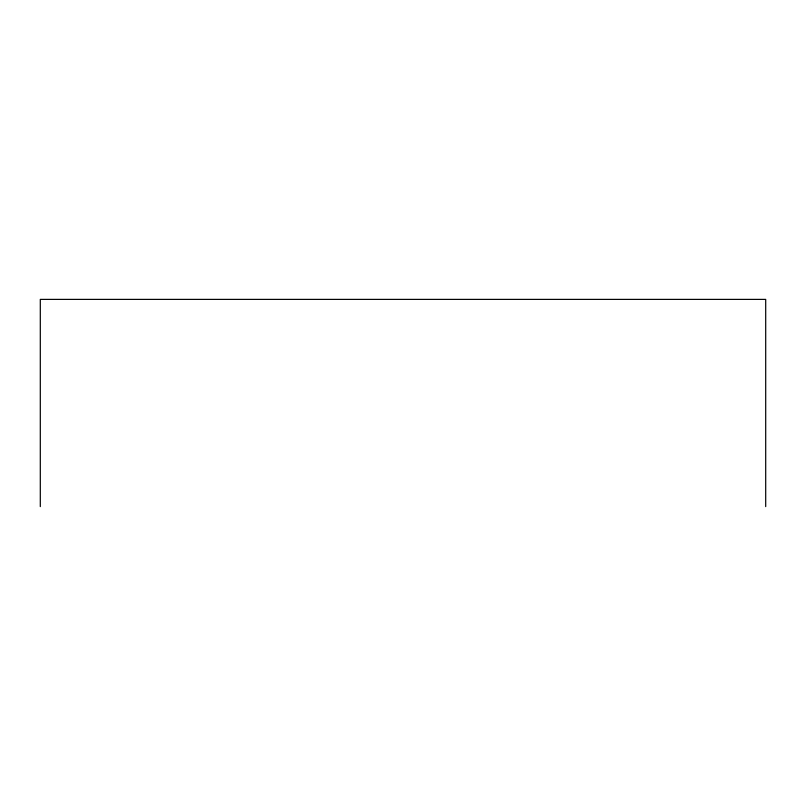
<?xml version="1.0" encoding="UTF-8"?>
<svg xmlns="http://www.w3.org/2000/svg" width="806" height="806" viewBox="0 0 806 806"><rect width="100%" height="100%" fill="white"/><g stroke="black" fill="none" stroke-linecap="round" stroke-linejoin="round"><path stroke-width="1.21" d="M765.7 506.611L765.7 299.389L40.3 299.389L40.3 506.611"/></g></svg>
